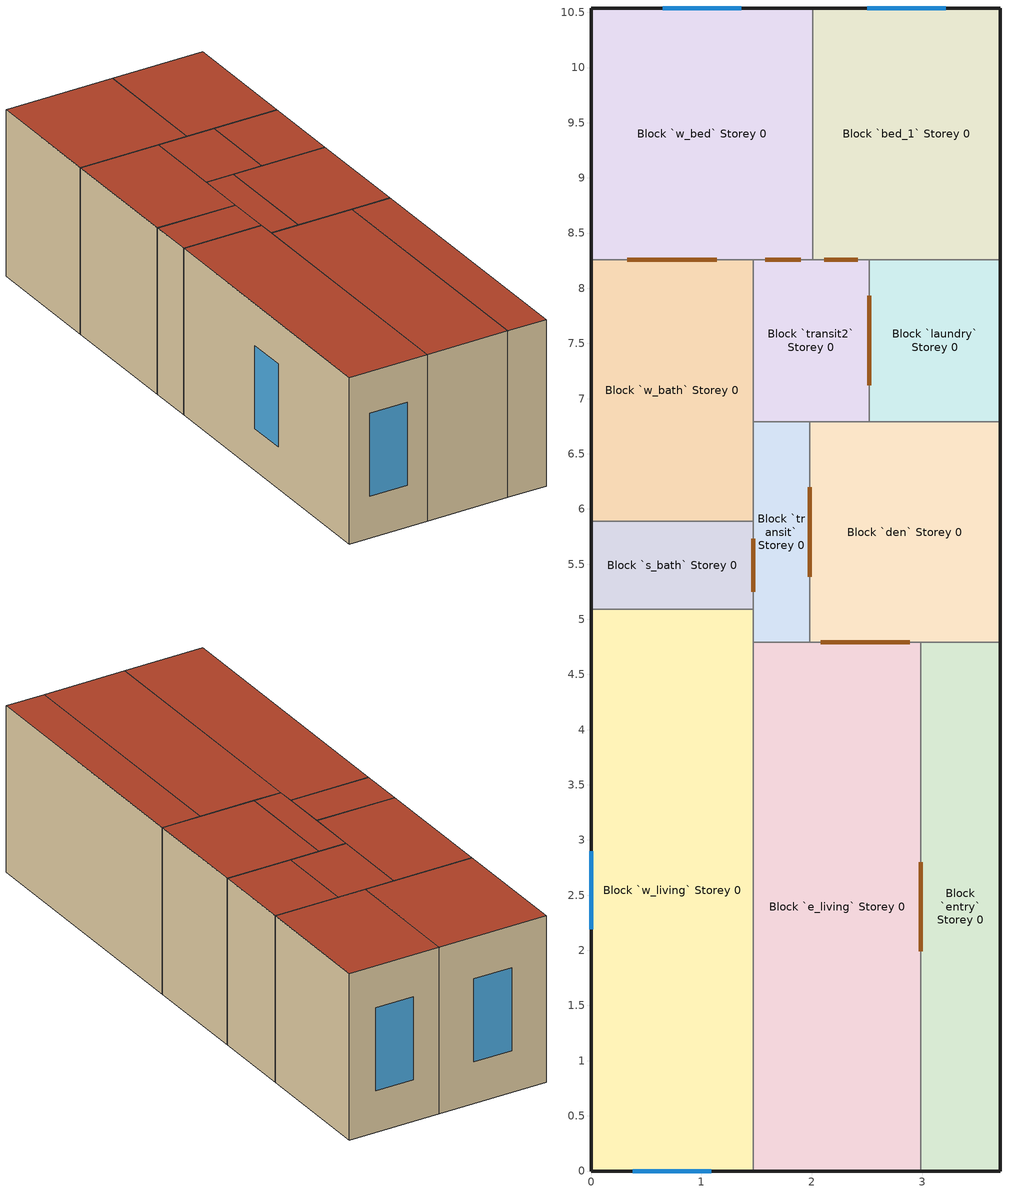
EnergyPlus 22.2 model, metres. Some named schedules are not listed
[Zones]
Block `w_bed` Storey 0
 floor ground (Medium Floor): 2.01,10.54 2.01,8.26 0,8.26 0,10.54 z0
 wall outside (Medium Exterior Wall): 2.01,10.54 0,10.54 0,8.26 z0:3.05
 wall to Block `w_bath` Storey 0 (Medium Partitions): 0,8.26 1.47,8.26 z0:3.05
 wall to Block `transit2` Storey 0 (Medium Partitions): 1.47,8.26 2.01,8.26 z0:3.05
 wall to Block `bed_1` Storey 0 (Medium Partitions): 2.01,8.26 2.01,10.54 z0:3.05
 window (Sgl Clr 6mm): 1.36,10.54 0.65,10.54 z0.76:2.29
 door inside (Medium Furnishings): 0.33,8.26 1.14,8.26 / 1.58,8.26 1.9,8.26 z0:2.03
 roof outside (Medium Roof/Ceiling): 2.01,8.26 2.01,10.54 0,10.54 0,8.26 z3.05
Block `w_living` Storey 0
 floor ground (Medium Floor): 1.47,5.09 1.47,0 0,0 0,5.09 z0
 wall outside (Medium Exterior Wall): 0,5.09 0,0 1.47,0 z0:3.05
 wall to Block `s_bath` Storey 0 (Medium Partitions): 1.47,5.09 0,5.09 z0:3.05
 wall to Block `transit` Storey 0 (Default Airboundary): 1.47,4.79 1.47,5.09 z0:3.05
 wall to Block `e_living` Storey 0 (Default Airboundary): 1.47,0 1.47,4.79 z0:3.05
 window (Sgl Clr 6mm): 0.38,0 1.09,0 / 0,2.9 0,2.19 z0.76:2.29
 roof outside (Medium Roof/Ceiling): 1.47,0 1.47,5.09 0,5.09 0,0 z3.05
Block `laundry` Storey 0
 floor ground (Medium Floor): 3.71,8.26 3.71,6.79 2.52,6.79 2.52,8.26 z0
 wall outside (Medium Exterior Wall): 3.71,6.79 3.71,8.26 z0:3.05
 wall to Block `bed_1` Storey 0 (Medium Partitions): 3.71,8.26 2.52,8.26 z0:3.05
 wall to Block `transit2` Storey 0 (Medium Partitions): 2.52,8.26 2.52,6.79 z0:3.05
 wall to Block `den` Storey 0 (Medium Partitions): 2.52,6.79 3.71,6.79 z0:3.05
 door inside (Medium Furnishings): 2.52,7.93 2.52,7.12 z0:2.03
 roof outside (Medium Roof/Ceiling): 3.71,6.79 3.71,8.26 2.52,8.26 2.52,6.79 z3.05
Block `bed_1` Storey 0
 floor ground (Medium Floor): 3.71,10.54 3.71,8.26 2.01,8.26 2.01,10.54 z0
 wall outside (Medium Exterior Wall): 3.71,8.26 3.71,10.54 2.01,10.54 z0:3.05
 wall to Block `transit2` Storey 0 (Medium Partitions): 2.01,8.26 2.52,8.26 z0:3.05
 window (Sgl Clr 6mm): 3.21,10.54 2.5,10.54 z0.76:2.29
 door inside (Medium Furnishings): 2.11,8.26 2.42,8.26 z0:2.03
 roof outside (Medium Roof/Ceiling): 3.71,8.26 3.71,10.54 2.01,10.54 2.01,8.26 z3.05
Block `w_bath` Storey 0
 floor ground (Medium Floor): 1.47,8.26 1.47,5.89 0,5.89 0,8.26 z0
 wall outside (Medium Exterior Wall): 0,8.26 0,5.89 z0:3.05
 wall to Block `s_bath` Storey 0 (Medium Partitions): 0,5.89 1.47,5.89 z0:3.05
 wall to Block `transit` Storey 0 (Medium Partitions): 1.47,5.89 1.47,6.79 z0:3.05
 wall to Block `transit2` Storey 0 (Medium Partitions): 1.47,6.79 1.47,8.26 z0:3.05
 roof outside (Medium Roof/Ceiling): 1.47,5.89 1.47,8.26 0,8.26 0,5.89 z3.05
Block `s_bath` Storey 0
 floor ground (Medium Floor): 1.47,5.89 1.47,5.09 0,5.09 0,5.89 z0
 wall outside (Medium Exterior Wall): 0,5.89 0,5.09 z0:3.05
 wall to Block `transit` Storey 0 (Medium Partitions): 1.47,5.09 1.47,5.89 z0:3.05
 door inside (Medium Furnishings): 1.47,5.25 1.47,5.73 z0:2.03
 roof outside (Medium Roof/Ceiling): 1.47,5.09 1.47,5.89 0,5.89 0,5.09 z3.05
Block `den` Storey 0
 floor ground (Medium Floor): 3.71,6.79 3.71,4.79 1.98,4.79 1.98,6.79 z0
 wall outside (Medium Exterior Wall): 3.71,4.79 3.71,6.79 z0:3.05
 wall to Block `transit2` Storey 0 (Medium Partitions): 2.52,6.79 1.98,6.79 z0:3.05
 wall to Block `transit` Storey 0 (Medium Partitions): 1.98,6.79 1.98,4.79 z0:3.05
 wall to Block `entry` Storey 0 (Medium Partitions): 2.99,4.79 3.71,4.79 z0:3.05
 wall to Block `e_living` Storey 0 (Medium Partitions): 1.98,4.79 2.99,4.79 z0:3.05
 door inside (Medium Furnishings): 1.98,6.19 1.98,5.38 / 2.08,4.79 2.89,4.79 z0:2.03
 roof outside (Medium Roof/Ceiling): 3.71,4.79 3.71,6.79 1.98,6.79 1.98,4.79 z3.05
Block `entry` Storey 0
 floor ground (Medium Floor): 3.71,4.79 3.71,0 2.99,0 2.99,4.79 z0
 wall outside (Medium Exterior Wall): 2.99,0 3.71,0 3.71,4.79 z0:3.05
 wall to Block `e_living` Storey 0 (Medium Partitions): 2.99,4.79 2.99,0 z0:3.05
 door inside (Medium Furnishings): 2.99,2.8 2.99,1.99 z0:2.03
 roof outside (Medium Roof/Ceiling): 3.71,0 3.71,4.79 2.99,4.79 2.99,0 z3.05
Block `transit` Storey 0
 floor ground (Medium Floor): 1.98,6.79 1.98,4.79 1.47,4.79 1.47,6.79 z0
 wall to Block `transit2` Storey 0 (Default Airboundary): 1.98,6.79 1.47,6.79 z0:3.05
 wall to Block `e_living` Storey 0 (Default Airboundary): 1.47,4.79 1.98,4.79 z0:3.05
 roof outside (Medium Roof/Ceiling): 1.98,4.79 1.98,6.79 1.47,6.79 1.47,4.79 z3.05
Block `e_living` Storey 0
 floor ground (Medium Floor): 2.99,4.79 2.99,0 1.47,0 1.47,4.79 z0
 wall outside (Medium Exterior Wall): 1.47,0 2.99,0 z0:3.05
 roof outside (Medium Roof/Ceiling): 2.99,0 2.99,4.79 1.47,4.79 1.47,0 z3.05
Block `transit2` Storey 0
 floor ground (Medium Floor): 2.52,8.26 2.52,6.79 1.47,6.79 1.47,8.26 z0
 roof outside (Medium Roof/Ceiling): 2.52,6.79 2.52,8.26 1.47,8.26 1.47,6.79 z3.05
[BUILDING]
North Axis=0; Terrain=Suburbs; Loads Convergence Tolerance Value=0.04; Temperature Convergence Tolerance Value=0.4; Solar Distribution=FullInteriorAndExterior; Maximum Number of Warmup Days=25; Minimum Number of Warmup Days=6
[SITE:LOCATION]
San Francisco Intl Ap: Latitude=37.62; Longitude=-8; Time Zone=2; Elevation=0
[MATERIAL] Thermal Absorptance=0.9; Solar Absorptance=0.7; Visible Absorptance=0.7
Name | Roughness | Thickness | Conductivity | Density | Specific Heat
F16 Acoustic tile | MediumSmooth | 0.0191 | 0.06 | 368 | 590
G01a 19mm gypsum board | MediumSmooth | 0.019 | 0.16 | 800 | 1090
G05 25mm wood | MediumSmooth | 0.0254 | 0.15 | 608 | 1630
I02 50mm insulation board | MediumRough | 0.0508 | 0.03 | 43 | 1210
M01 100mm brick | MediumRough | 0.1016 | 0.89 | 1920 | 790
M14a 100mm heavyweight concrete | MediumRough | 0.1016 | 1.95 | 2240 | 900
[MATERIAL:AIRGAP]
Name | Thermal Resistance
F04 Wall air space resistance | 0.15
F05 Ceiling air space resistance | 0.18
[WINDOWMATERIAL:GLAZING]
CLEAR 6MM: Optical Data Type=SpectralAverage; Thickness=0.006; Solar Transmittance at Normal Incidence=0.775; Front Side Solar Reflectance at Normal Incidence=0.071; Back Side Solar Reflectance at Normal Incidence=0.071; Visible Transmittance at Normal Incidence=0.881; Front Side Visible Reflectance at Normal Incidence=0.08; Back Side Visible Reflectance at Normal Incidence=0.08; Infrared Transmittance at Normal Incidence=0; Front Side Infrared Hemispherical Emissivity=0.84; Back Side Infrared Hemispherical Emissivity=0.84; Conductivity=0.9; Dirt Correction Factor for Solar and Visible Transmittance=1; Solar Diffusing=No; Youngs modulus=72000000000; Poissons ratio=0.22
[CONSTRUCTION]
Medium Exterior Wall: M01 100mm brick, I02 50mm insulation board, F04 Wall air space resistance, G01a 19mm gypsum board
Medium Roof/Ceiling: M14a 100mm heavyweight concrete, F05 Ceiling air space resistance, F16 Acoustic tile
Medium Partitions: G01a 19mm gypsum board, F04 Wall air space resistance, G01a 19mm gypsum board
Medium Floor: F16 Acoustic tile, F05 Ceiling air space resistance, M14a 100mm heavyweight concrete
Medium Furnishings: G05 25mm wood
Sgl Clr 6mm: CLEAR 6MM
[CONSTRUCTION:AIRBOUNDARY]
Default Airboundary: SimpleMixing, 0.5
[ZONE] Type=1; Multiplier=1; Ceiling Height=autocalculate; Volume=autocalculate; Floor Area=autocalculate; Part of Total Floor Area=Yes
Block `w_bed` Storey 0; Block `w_living` Storey 0; Block `laundry` Storey 0; Block `bed_1` Storey 0; Block `w_bath` Storey 0; Block `s_bath` Storey 0; Block `den` Storey 0; Block `entry` Storey 0; Block `transit` Storey 0; Block `e_living` Storey 0; Block `transit2` Storey 0
[AIRFLOWNETWORK:SIMULATIONCONTROL]
Default: AirflowNetwork Control=MultizoneWithoutDistribution; Wind Pressure Coefficient Type=Input; Height Selection for Local Wind Pressure Calculation=OpeningHeight; Building Type=LowRise; Maximum Number of Iterations=500; Initialization Type=ZeroNodePressures; Relative Airflow Convergence Tolerance=0.0001; Absolute Airflow Convergence Tolerance=1e-06; Convergence Acceleration Limit=-0.5; Azimuth Angle of Long Axis of Building=0; Ratio of Building Width Along Short Axis to Width Along Long Axis=1; Height Dependence of External Node Temperature=No; Solver=SkylineLU; Allow Unsupported Zone Equipment=No; Do Distribution Duct Sizing Calculation=No
[AIRFLOWNETWORK:MULTIZONE:ZONE] Ventilation Control Mode=Constant; Minimum Venting Open Factor=0; Indoor and Outdoor Temperature Difference Lower Limit For Maximum Venting Open Factor=0; Indoor and Outdoor Temperature Difference Upper Limit for Minimum Venting Open Factor=100; Indoor and Outdoor Enthalpy Difference Lower Limit For Maximum Venting Open Factor=0; Indoor and Outdoor Enthalpy Difference Upper Limit for Minimum Venting Open Factor=300000; Single Sided Wind Pressure Coefficient Algorithm=Standard; Facade Width=10
Block `w_bed` Storey 0; Block `w_living` Storey 0; Block `bed_1` Storey 0; Block `den` Storey 0; Block `transit` Storey 0; Block `e_living` Storey 0; Block `transit2` Storey 0
[AIRFLOWNETWORK:MULTIZONE:SURFACE] WindowDoor Opening Factor or Crack Factor=1; Ventilation Control Mode=ZoneLevel; Minimum Venting Open Factor=0; Indoor and Outdoor Temperature Difference Lower Limit For Maximum Venting Open Factor=0; Indoor and Outdoor Temperature Difference Upper Limit for Minimum Venting Open Factor=100; Indoor and Outdoor Enthalpy Difference Lower Limit For Maximum Venting Open Factor=0; Indoor and Outdoor Enthalpy Difference Upper Limit for Minimum Venting Open Factor=300000; Equivalent Rectangle Method=PolygonHeight; Equivalent Rectangle Aspect Ratio=1
Name | Leakage Component | Venting Availability Schedule
Window__Block `w_bed` Storey 0 Wall 0001 | SimpleOpening__Window__Block `w_bed` Storey 0 Wall 0001
Door__Block `w_bed` Storey 0 Wall 0003_2 | SimpleOpening__Door__Block `w_bed` Storey 0 Wall 0003_2 | AFN_Venting_Schedule_for_Doors.csv
Block `w_living` Storey 0 Wall 0004_1 | SimpleOpening__Block `w_living` Storey 0 Wall 0004_1
Block `w_living` Storey 0 Wall 0004_2 | SimpleOpening__Block `w_living` Storey 0 Wall 0004_2
Window__Block `w_living` Storey 0 Wall 0002 | SimpleOpening__Window__Block `w_living` Storey 0 Wall 0002
Window__Block `w_living` Storey 0 Wall 0003 | SimpleOpening__Window__Block `w_living` Storey 0 Wall 0003
Window__Block `bed_1` Storey 0 Wall 0001 | SimpleOpening__Window__Block `bed_1` Storey 0 Wall 0001
Door__Block `bed_1` Storey 0 Wall 0003_2 | SimpleOpening__Door__Block `bed_1` Storey 0 Wall 0003_2 | AFN_Venting_Schedule_for_Doors.csv
Door__Block `den` Storey 0 Wall 0002_1 | SimpleOpening__Door__Block `den` Storey 0 Wall 0002_1 | AFN_Venting_Schedule_for_Doors.csv
Door__Block `den` Storey 0 Wall 0003_2 | SimpleOpening__Door__Block `den` Storey 0 Wall 0003_2 | AFN_Venting_Schedule_for_Doors.csv
Block `transit` Storey 0 Wall 0002_1 | SimpleOpening__Block `transit` Storey 0 Wall 0002_1
Block `transit` Storey 0 Wall 0001_1 | SimpleOpening__Block `transit` Storey 0 Wall 0001_1
Block `transit` Storey 0 Wall 0003_1 | SimpleOpening__Block `transit` Storey 0 Wall 0003_1
Door__Block `transit` Storey 0 Wall 0004_1 | SimpleOpening__Door__Block `transit` Storey 0 Wall 0004_1 | AFN_Venting_Schedule_for_Doors.csv
Block `e_living` Storey 0 Wall 0002_1 | SimpleOpening__Block `e_living` Storey 0 Wall 0002_1
Block `e_living` Storey 0 Wall 0001_2 | SimpleOpening__Block `e_living` Storey 0 Wall 0001_2
Door__Block `e_living` Storey 0 Wall 0001_1 | SimpleOpening__Door__Block `e_living` Storey 0 Wall 0001_1 | AFN_Venting_Schedule_for_Doors.csv
Block `transit2` Storey 0 Wall 0003_2 | SimpleOpening__Block `transit2` Storey 0 Wall 0003_2
Door__Block `transit2` Storey 0 Wall 0001_1 | SimpleOpening__Door__Block `transit2` Storey 0 Wall 0001_1 | AFN_Venting_Schedule_for_Doors.csv
Door__Block `transit2` Storey 0 Wall 0001_2 | SimpleOpening__Door__Block `transit2` Storey 0 Wall 0001_2 | AFN_Venting_Schedule_for_Doors.csv
[AIRFLOWNETWORK:MULTIZONE:COMPONENT:SIMPLEOPENING] Air Mass Flow Coefficient When Opening is Closed=1; Air Mass Flow Exponent When Opening is Closed=0.65; Minimum Density Difference for TwoWay Flow=0.0001; Discharge Coefficient=1
SimpleOpening__Window__Block `w_bed` Storey 0 Wall 0001; SimpleOpening__Door__Block `w_bed` Storey 0 Wall 0003_2; SimpleOpening__Block `w_living` Storey 0 Wall 0004_1; SimpleOpening__Block `w_living` Storey 0 Wall 0004_2; SimpleOpening__Window__Block `w_living` Storey 0 Wall 0002; SimpleOpening__Window__Block `w_living` Storey 0 Wall 0003; SimpleOpening__Window__Block `bed_1` Storey 0 Wall 0001; SimpleOpening__Door__Block `bed_1` Storey 0 Wall 0003_2; SimpleOpening__Door__Block `den` Storey 0 Wall 0002_1; SimpleOpening__Door__Block `den` Storey 0 Wall 0003_2; SimpleOpening__Block `transit` Storey 0 Wall 0002_1; SimpleOpening__Block `transit` Storey 0 Wall 0001_1; SimpleOpening__Block `transit` Storey 0 Wall 0003_1; SimpleOpening__Door__Block `transit` Storey 0 Wall 0004_1; SimpleOpening__Block `e_living` Storey 0 Wall 0002_1; SimpleOpening__Block `e_living` Storey 0 Wall 0001_2; SimpleOpening__Door__Block `e_living` Storey 0 Wall 0001_1; SimpleOpening__Block `transit2` Storey 0 Wall 0003_2; SimpleOpening__Door__Block `transit2` Storey 0 Wall 0001_1; SimpleOpening__Door__Block `transit2` Storey 0 Wall 0001_2
[AIRFLOWNETWORK:MULTIZONE:EXTERNALNODE] External Node Height=0; Symmetric Wind Pressure Coefficient Curve=No; Wind Angle Type=Absolute
Name | Wind Pressure Coefficient Curve
AFN_External_Node_NORTH_w_bed; AFN_External_Node_NORTH_bed_1 | AFN_Pressure_Coefficient_Values_NORTH
AFN_External_Node_WEST_w_living | AFN_Pressure_Coefficient_Values_WEST
AFN_External_Node_SOUTH_w_living | AFN_Pressure_Coefficient_Values_SOUTH
[AIRFLOWNETWORK:MULTIZONE:WINDPRESSURECOEFFICIENTARRAY]
AFN_Wind_Directions_0: Wind Direction 1=0; Wind Direction 2=30; Wind Direction 3=60; Wind Direction 4=90; Wind Direction 5=120; Wind Direction 6=150; Wind Direction 7=180; Wind Direction 8=210; Wind Direction 9=240; Wind Direction 10=270; Wind Direction 11=300; Wind Direction 12=330
[AIRFLOWNETWORK:MULTIZONE:WINDPRESSURECOEFFICIENTVALUES] AirflowNetworkMultiZoneWindPressureCoefficientArray=AFN_Wind_Directions_0
Name | Wind Pressure Coefficient Value 1 | Wind Pressure Coefficient Value 2 | Wind Pressure Coefficient Value 3 | Wind Pressure Coefficient Value 4 | Wind Pressure Coefficient Value 5 | Wind Pressure Coefficient Value 6 | Wind Pressure Coefficient Value 7 | Wind Pressure Coefficient Value 8 | Wind Pressure Coefficient Value 9 | Wind Pressure Coefficient Value 10 | Wind Pressure Coefficient Value 11 | Wind Pressure Coefficient Value 12
AFN_Pressure_Coefficient_Values_NORTH | 0.6 | 0.48 | 0.04 | -0.56 | -0.56 | -0.42 | -0.37 | -0.42 | -0.56 | -0.56 | 0.04 | 0.48
AFN_Pressure_Coefficient_Values_SOUTH | -0.37 | -0.42 | -0.56 | -0.56 | 0.04 | 0.48 | 0.6 | 0.48 | 0.04 | -0.56 | -0.56 | -0.42
AFN_Pressure_Coefficient_Values_EAST | -0.56 | 0.04 | 0.48 | 0.6 | 0.48 | 0.04 | -0.56 | -0.56 | -0.42 | -0.37 | -0.42 | -0.56
AFN_Pressure_Coefficient_Values_WEST | -0.56 | -0.56 | -0.42 | -0.37 | -0.42 | -0.56 | -0.56 | 0.04 | 0.48 | 0.6 | 0.48 | 0.04
